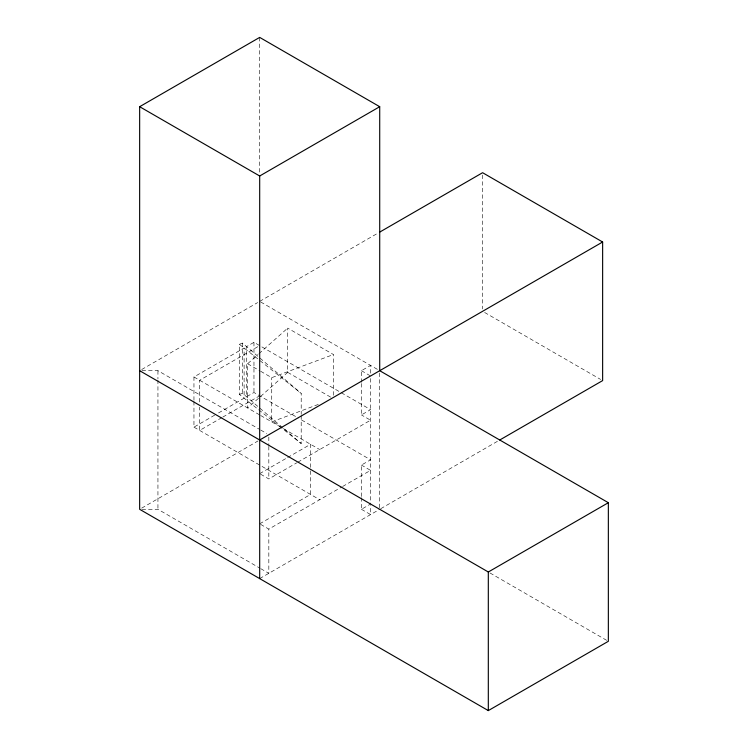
<?xml version="1.0" encoding="UTF-8"?>
<svg xmlns="http://www.w3.org/2000/svg" width="748" height="748" viewBox="0 0 748 748"><rect width="100%" height="100%" fill="white"/><g stroke="black" fill="none" stroke-linecap="round" stroke-linejoin="round"><path stroke-width="0.56" stroke-dasharray="3.74 2.81" d="M333.421 395.262L333.421 354.533L287.69 328.129L287.69 372.354L247.625 407.969L247.625 363.752L258.079 354.459M258.948 353.682L287.69 328.129M141.671 369.54L257.667 302.566M259.687 301.397L378.703 232.684M193.956 400.302L193.956 376.973L244.11 348.016L244.11 398.17L217.023 413.812M361.424 383.5L361.424 414.925L370.569 409.642L253.965 342.322L246.55 346.605L246.55 396.767L253.965 392.485L298.2 418.02M257.789 346.717L199.669 380.274L199.669 402.433M193.956 401.47L193.956 427.136L216.022 414.392M221.782 417.665L199.669 430.427L199.669 407.099M222.782 417.085L259.687 395.786M361.424 382.34L361.424 370.699L370.569 365.417L370.569 373.57M141.681 508.135L258.013 440.965M259.687 473.662L286.615 458.113M287.615 457.533L310.551 444.293L310.551 467.622M260.603 474.185L268.831 478.944L296.76 462.816M297.76 462.236L370.569 420.198L361.424 414.925M259.687 523.824L310.551 494.447L310.551 468.79M361.424 496.504L361.424 465.078L370.569 459.805L299.2 418.6M260.603 524.348L268.831 529.098L341.64 487.06M342.64 486.49L370.569 470.361L361.424 465.078M361.424 497.663L361.424 509.304L370.569 504.021M259.687 578.597L379.713 509.304M380.723 508.715L498.738 440.581M301.201 415.542L301.201 443.545L239.435 394.458L239.435 344.304L242.436 343.089L301.201 393.383L301.201 414.383M239.435 394.458L242.436 393.242L301.201 443.545M260.678 371.289L271.73 377.665L333.421 354.533M318.265 404.434L271.73 421.881L271.73 377.665M141.942 370.699L157.94 370.699L259.762 429.483M141.942 509.304L157.94 509.304L259.762 568.087M484.62 312.468L600.616 379.442M260.697 301.986L377.89 369.643M361.424 370.699L370.569 375.982L370.569 504.105M287.69 372.354L331.429 397.599M247.625 363.752L259.678 370.709M193.956 376.973L260.295 415.271M260.678 415.505L319.705 449.567M260.762 430.063L266.812 433.56M489.987 572.968L608.348 641.298M361.424 509.304L370.569 514.577L370.569 505.274M193.956 427.136L319.705 499.729M260.762 568.667L268.831 573.323L268.831 529.098M239.435 344.304L301.201 393.383M482.6 175.032L482.6 308.971M379.713 373.028L379.713 508.135M268.831 437.047L268.831 445.191M268.831 446.36L268.831 478.944M259.687 37.4L259.687 174.069M253.965 342.322L253.965 392.485M242.436 343.089L242.436 393.242M157.94 370.699L157.94 378.853M157.94 380.021L157.94 509.304"/><path stroke-width="1.12" d="M139.652 106.702L259.687 37.4L379.713 106.702L379.713 370.699L608.348 502.703L608.348 641.298L488.313 710.6L139.652 509.304L139.652 106.702L259.687 175.995L379.713 106.702M379.713 232.104L482.6 172.704L602.636 242.006L602.636 380.601L499.748 440.002M259.687 440.002L602.636 242.006M139.652 370.699L488.313 571.996L608.348 502.703M488.313 571.996L488.313 710.6M259.687 175.995L259.687 578.597"/></g></svg>
